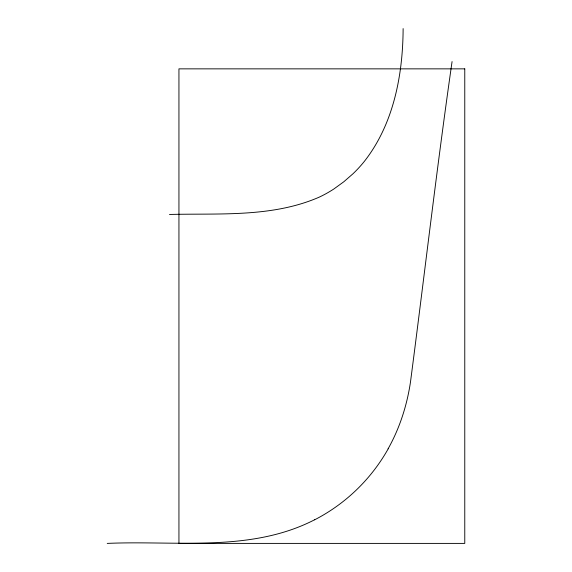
<?xml version="1.0" encoding="UTF-8"?>
<svg xmlns="http://www.w3.org/2000/svg" width="572" height="572" viewBox="0 0 572 572"><rect width="100%" height="100%" fill="white"/><g stroke="black" fill="none" stroke-linecap="round" stroke-linejoin="round"><path stroke-width="0.86" d="M403.124 28.6C402.895 75.096 393.593 124.231 364.207 161.569A128.979 128.979 0 0 1 352.988 173.766L343.815 181.767L333.941 188.932A119.791 119.791 0 0 1 319.212 197.154C272.243 217.625 219.491 213.227 169.484 214.464M452.073 61.576C436.772 168.204 424.431 275.225 410.481 382.024C406.999 405.376 399.685 428.221 388.081 448.827M314.671 519.741C250.879 552.652 176.119 540.361 107.229 543.4M388.166 448.87A177.699 177.699 0 0 1 314.693 519.784M464.771 68.855L178.943 68.855L178.943 543.4L464.771 543.4L464.771 68.855"/></g></svg>
